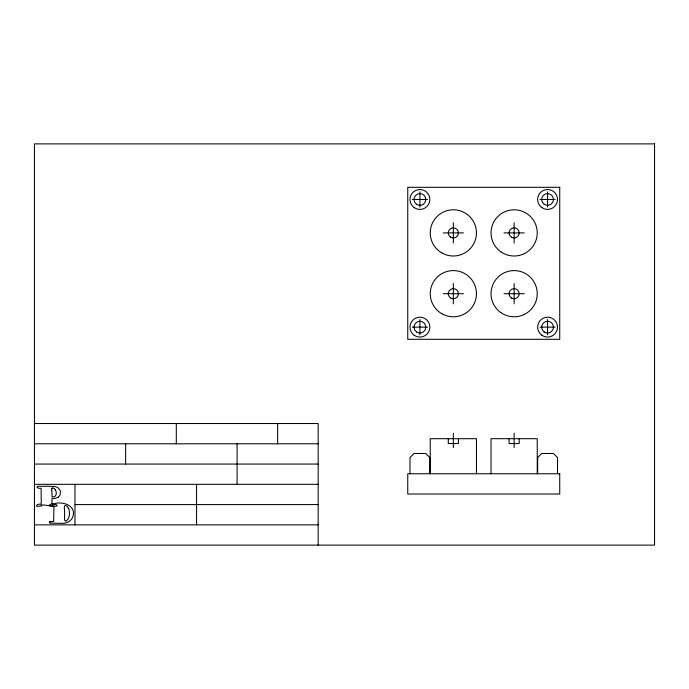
<?xml version="1.0" encoding="UTF-8"?>
<svg xmlns="http://www.w3.org/2000/svg" width="689" height="689" viewBox="0 0 689 689"><rect width="100%" height="100%" fill="white"/><g stroke="black" fill="none" stroke-linecap="round" stroke-linejoin="round"><path stroke-width="1.03" d="M58.143 497.174L59.375 496.02A4.789 4.789 0 0 0 60.219 494.375L60.356 491.757A5.779 5.779 0 0 0 59.633 489.707L58.436 488.191A7.794 7.794 0 0 0 53.725 486.408M50.116 521.539L50.151 521.521A0.939 0.939 0 0 1 49.78 521.616L49.375 522.538L50.202 523.037M412.306 199.465L427.507 199.465M539.978 199.465L555.179 199.465M443.208 232.899L463.473 232.899M504.004 232.899L524.269 232.899M443.208 293.695L463.473 293.695M504.004 293.695L524.269 293.695M412.306 327.137L427.507 327.137M539.978 327.129L555.179 327.129M34.45 423.528L318.154 423.528L318.154 545.12M34.45 443.794L318.154 443.794M34.45 464.059L318.154 464.059M34.45 484.324L318.154 484.324M74.98 504.589L318.154 504.589M34.45 524.854L318.154 524.854M50.349 521.461L50.375 521.461A8.509 8.509 0 0 1 51.77 521.625L53.113 521.607A1.18 1.18 0 0 0 53.656 521.53L53.914 506.665L52.803 505.769A6.287 6.287 0 0 0 51.486 505.89L50.202 505.907A1.395 1.395 0 0 1 49.625 505.786L49.35 505.381A0.887 0.887 0 0 1 49.513 504.942L50.633 504.262A14.779 14.779 0 0 1 51.796 504.047L53.949 503.693A5.891 5.891 0 0 1 54.362 503.633C62.656 501.187 76.393 505.442 72.956 516.311A8.75 8.75 0 0 1 71.596 519.118L69.753 521.039A11.834 11.834 0 0 1 63.155 523.339L51.331 523.175A4.401 4.401 0 0 1 50.202 523.063M52.579 488.045L52.993 488.07A2.704 2.704 0 0 1 54.259 488.587L55.292 489.758M53.725 486.477L47.679 486.193A5.874 5.874 0 0 0 47.36 486.193L47.05 486.193A15.158 15.158 0 0 0 45.155 486.331L40.591 486.331A15.158 15.158 0 0 0 38.705 486.193C34.622 486.374 38.455 489.052 40.763 488.217A1.232 1.232 0 0 1 41.142 488.665L41.168 498.974A7.269 7.269 0 0 0 41.202 499.379L41.237 499.749A13.461 13.461 0 0 1 41.314 501.032L41.021 504.167A3.187 3.187 0 0 1 40.022 504.296C38.558 503.28 34.39 506.329 37.688 506.303A18.336 18.336 0 0 0 39.592 506.165L41.09 505.95A13.384 13.384 0 0 1 41.478 505.907L41.874 505.881C37.206 502.763 61.476 508.87 56.438 504.77A7.269 7.269 0 0 0 56.119 504.718L55.921 504.684A11.653 11.653 0 0 1 55.439 504.598A9.422 9.422 0 0 1 54.629 504.555L53.966 504.486A8.173 8.173 0 0 0 53.294 504.451L52.011 503.745L52.011 498.466L53.148 498.466A9.741 9.741 0 0 0 58.169 497.217M557.487 457.513L553.456 453.491L541.7 453.491L537.67 457.522L537.644 473.756M429.815 457.522L425.785 453.491L414.055 453.491L409.998 457.513L409.981 473.756M68.469 508.189L66.859 506.027A3.092 3.092 0 0 0 65.619 505.528L64.723 505.648L64.335 507.052A19.206 19.206 0 0 0 64.37 508.094L64.439 509.343A21.531 21.531 0 0 1 64.473 510.48A19.878 19.878 0 0 1 64.611 512.521L64.508 519.971L65.429 521.168A2.48 2.48 0 0 0 66.316 520.927L68.004 519.118A9.879 9.879 0 0 0 68.461 518.171A12.204 12.204 0 0 0 69.494 513.477M51.58 488.759L51.649 489.509A8.707 8.707 0 0 1 51.735 490.473M557.504 457.539L557.504 473.756M547.574 191.869L547.574 207.062M547.574 319.532L547.574 334.733M537.239 473.756L537.239 438.695L491.033 438.695L491.033 473.756M519.205 438.695L519.205 443.561L509.068 443.561L509.068 438.695M514.14 222.771L514.14 243.036M514.14 283.567L514.14 303.832M514.14 433.226L514.14 447.609M476.444 473.756L476.444 438.695L430.246 438.695L430.246 473.756M458.409 438.695L458.409 443.561L448.281 443.561L448.281 438.695M453.345 222.771L453.345 243.036M453.345 283.567L453.345 303.832M453.345 433.226L453.345 447.609M429.833 457.539L429.833 473.756M419.902 191.869L419.902 207.07M419.902 319.541L419.902 334.733M277.624 423.528L277.624 443.794M237.094 443.794L237.094 484.324M196.572 484.324L196.572 524.854M176.306 423.528L176.306 443.794M125.639 443.794L125.639 464.059M74.98 484.324L74.98 524.854M68.547 508.163A13.091 13.091 0 0 1 69.417 513.469M55.258 489.784A5.521 5.521 0 0 1 55.551 495.736A3.083 3.083 0 0 1 53.148 496.89L53.001 496.89A3.497 3.497 0 0 1 52.002 496.778L52.011 493.755A7.407 7.407 0 0 1 51.864 492.342L51.864 492.127A9.887 9.887 0 0 0 51.727 490.473M52.579 488.062A1.585 1.585 0 0 0 51.882 488.182A1.189 1.189 0 0 0 51.503 488.734M654.55 143.88L34.45 143.88L34.45 545.12L654.55 545.12L654.55 143.88M559.735 187.305L407.75 187.305L407.75 339.289L559.735 339.289L559.735 187.305M559.735 473.756L407.75 473.756L407.75 494.022L559.735 494.022L559.735 473.756M441.795 313.702A23.099 23.099 0 0 0 476.444 293.695A23.099 23.099 0 0 0 441.795 273.688A23.099 23.099 0 0 0 441.795 313.702M441.795 252.906A23.099 23.099 0 0 0 476.444 232.899A23.099 23.099 0 0 0 441.795 212.892A23.099 23.099 0 0 0 441.795 252.906M541.864 335.25A9.93 9.93 0 0 0 557.47 328.024A9.93 9.93 0 0 0 543.397 318.12A9.93 9.93 0 0 0 541.864 335.25M416.518 331.943A5.882 5.882 0 0 0 425.759 327.663A5.882 5.882 0 0 0 417.431 321.806A5.882 5.882 0 0 0 416.518 331.943M414.184 335.259A9.93 9.93 0 0 0 429.798 328.024A9.93 9.93 0 0 0 415.725 318.129A9.93 9.93 0 0 0 414.184 335.259M511.608 298.087A5.064 5.064 0 0 0 519.205 293.695A5.064 5.064 0 0 0 511.608 289.311A5.064 5.064 0 0 0 511.608 298.087M450.813 298.087A5.064 5.064 0 0 0 458.409 293.695A5.064 5.064 0 0 0 450.813 289.311A5.064 5.064 0 0 0 450.813 298.087M500.834 312.582A23.099 23.099 0 0 0 537.144 295.77A23.099 23.099 0 0 0 504.434 272.732A23.099 23.099 0 0 0 500.834 312.582M416.518 204.28A5.882 5.882 0 0 0 425.759 199.991A5.882 5.882 0 0 0 417.431 194.134A5.882 5.882 0 0 0 416.518 204.28M541.864 207.587A9.93 9.93 0 0 0 557.47 200.353A9.93 9.93 0 0 0 543.397 190.448A9.93 9.93 0 0 0 541.864 207.587M544.189 331.943A5.882 5.882 0 0 0 553.431 327.663A5.882 5.882 0 0 0 545.102 321.797A5.882 5.882 0 0 0 544.189 331.943M544.189 204.271A5.882 5.882 0 0 0 553.431 199.991A5.882 5.882 0 0 0 545.102 194.134A5.882 5.882 0 0 0 544.189 204.271M500.834 251.795A23.099 23.099 0 0 0 537.144 234.975A23.099 23.099 0 0 0 504.434 211.936A23.099 23.099 0 0 0 500.834 251.795M511.608 237.292A5.064 5.064 0 0 0 519.205 232.899A5.064 5.064 0 0 0 511.608 228.515A5.064 5.064 0 0 0 511.608 237.292M450.425 237.042A5.064 5.064 0 0 0 458.392 233.356A5.064 5.064 0 0 0 451.217 228.309A5.064 5.064 0 0 0 450.425 237.042M414.184 207.596A9.93 9.93 0 0 0 429.798 200.361A9.93 9.93 0 0 0 415.725 190.457A9.93 9.93 0 0 0 414.184 207.596"/></g></svg>
